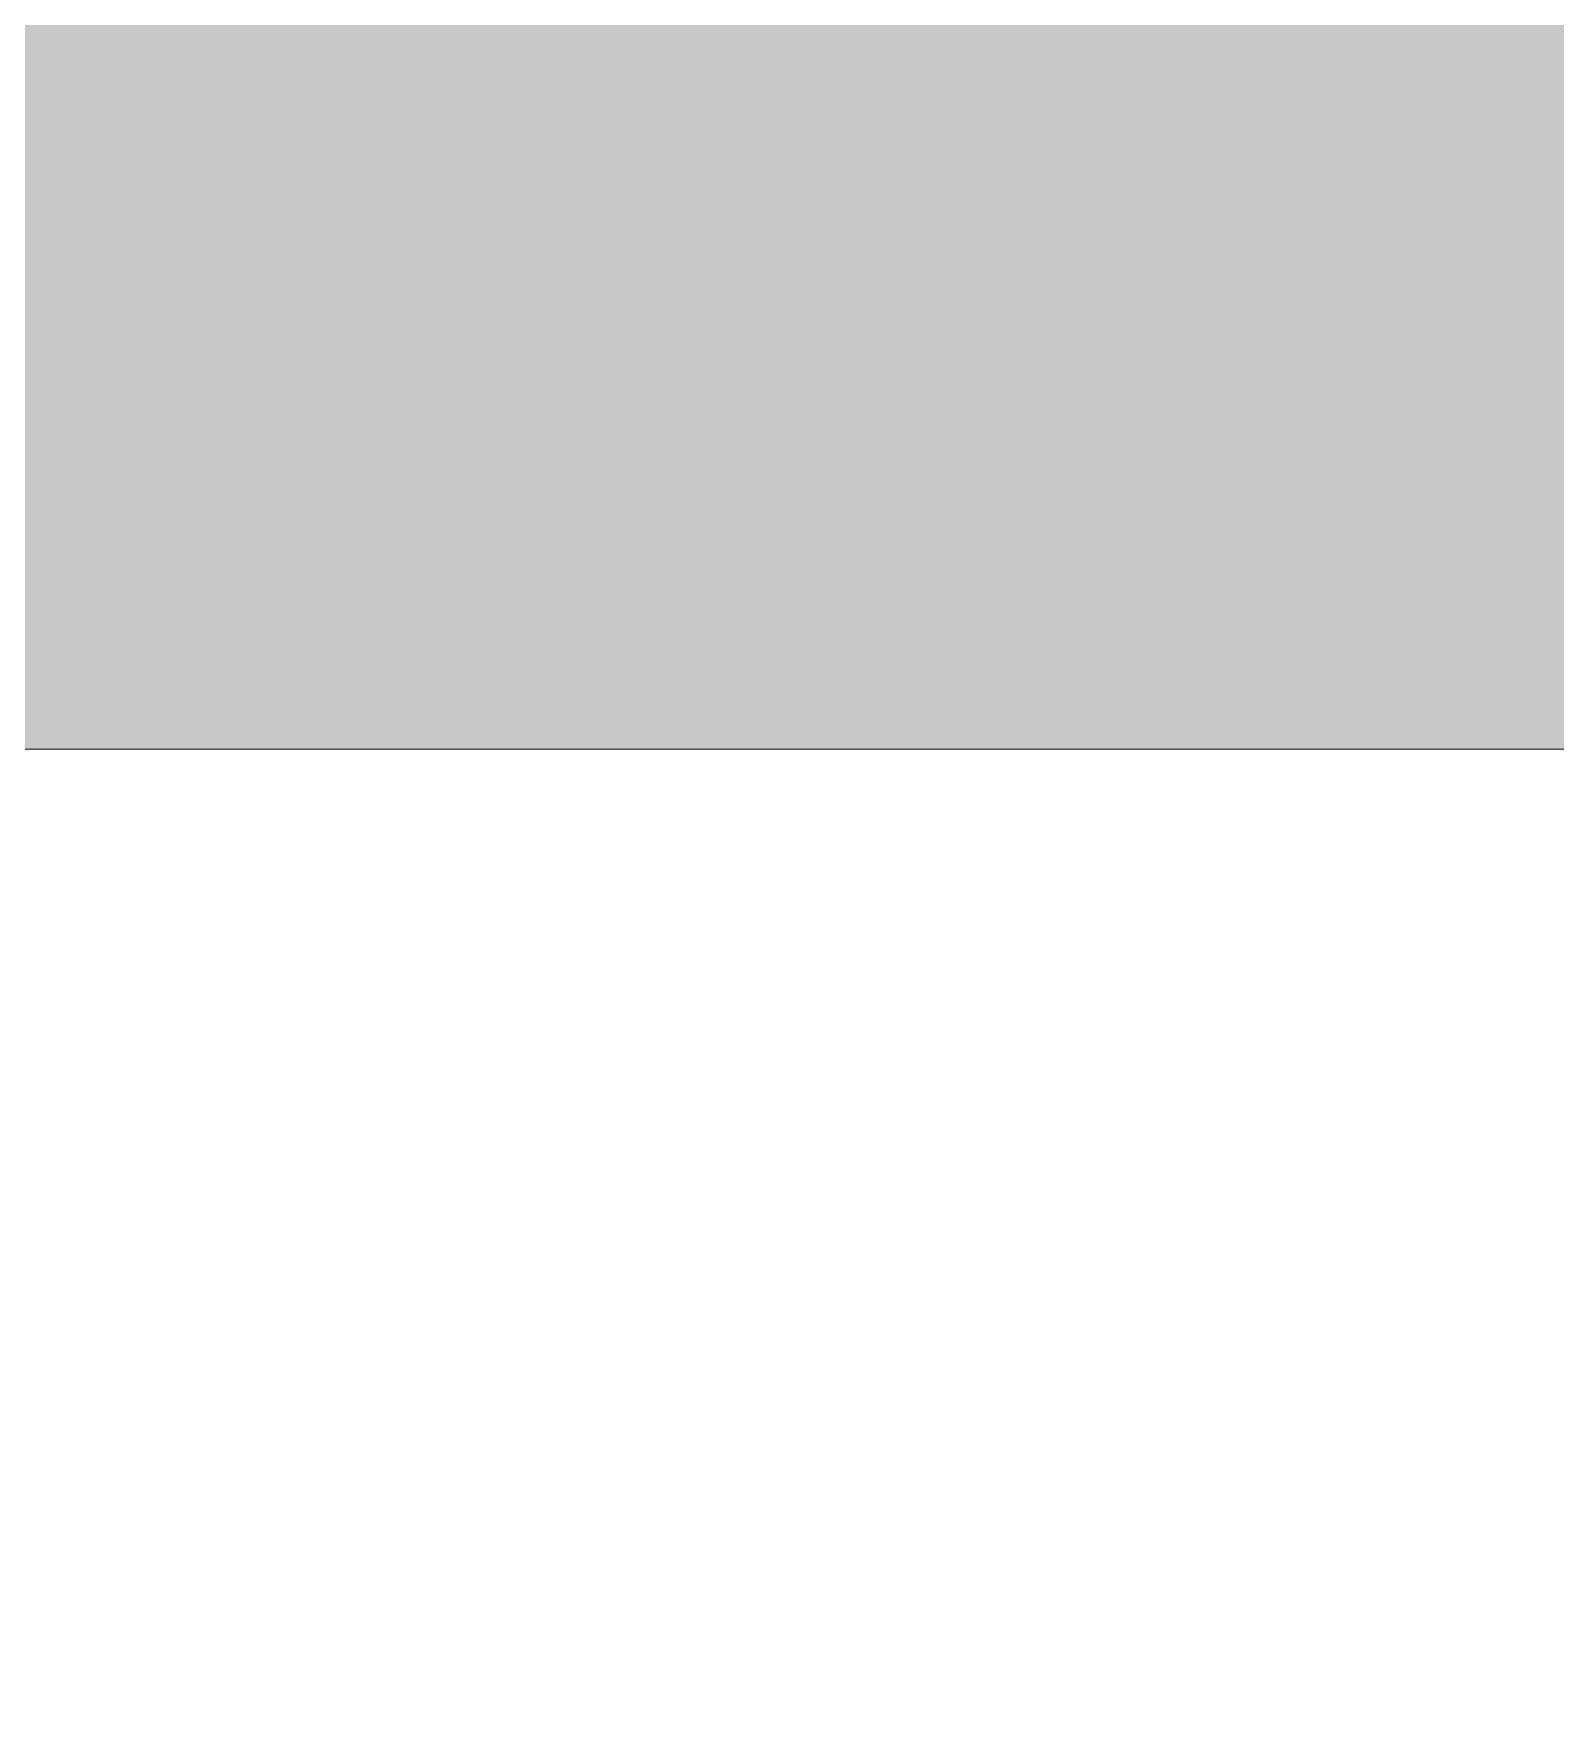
# Model space of a CAD drawing. Header units: millimetres. Extents: x -60946 to 138510, y -262288 to 24501.
# Drawn here: x -16699.63 to -16692.87, y -79273.32 to -79265.89 of the extents above; entities that cross this region are included whole.
import ezdxf

# ---------------------------------------------------------------- set-up
doc = ezdxf.new("R2010")
doc.units = ezdxf.units.MM
doc.layers.add('1) 2 вып перегородка', color=7, linetype='Continuous', lineweight=60)
doc.layers.add('Стены штриховка', color=7, linetype='Continuous', lineweight=9)

msp = doc.modelspace()

# ---------------------------------------------------------------- hatches: boundary and pattern name
at = {"layer": '1) 2 вып перегородка', "lineweight": 100, "true_color": 0x808040}
h = msp.add_hatch(color=57, dxfattribs=at)
h.paths.add_polyline_path([(-16787.5672, -79269.0666), (-16690.6385, -79269.0666), (-16690.6385, -79244.0666), (-16790.6385, -79244.0666), (-16790.6385, -79269.0666)])
h.paths.add_polyline_path([(-19540.6385, -79269.0666), (-16840.6385, -79269.0666), (-16840.6385, -79244.0666), (-19540.6385, -79244.0666)])
h = msp.add_hatch(dxfattribs=at)
h.set_pattern_fill('FP_4', color=57, style=0, pattern_type=2)
h.set_pattern_definition([(45, (9.36, -97949.04), (-106.066, 106.066), []), (135, (9.36, -97949.04), (-106.066, -106.066), [])])
h.paths.add_polyline_path([(-16690.6385, -79344.0666), (-16690.6385, -79269.0666), (-19540.6385, -79269.0666), (-19540.6385, -79344.0666), (-16787.5672, -79344.0666)])

# ---------------------------------------------------------------- linework, layer by layer
at = {"layer": 'Стены штриховка', "lineweight": 9}
msp.add_line((-14215.6385, -79269.0666), (-19540.6385, -79269.0666), dxfattribs=at)

doc.saveas('drawing.dxf')
